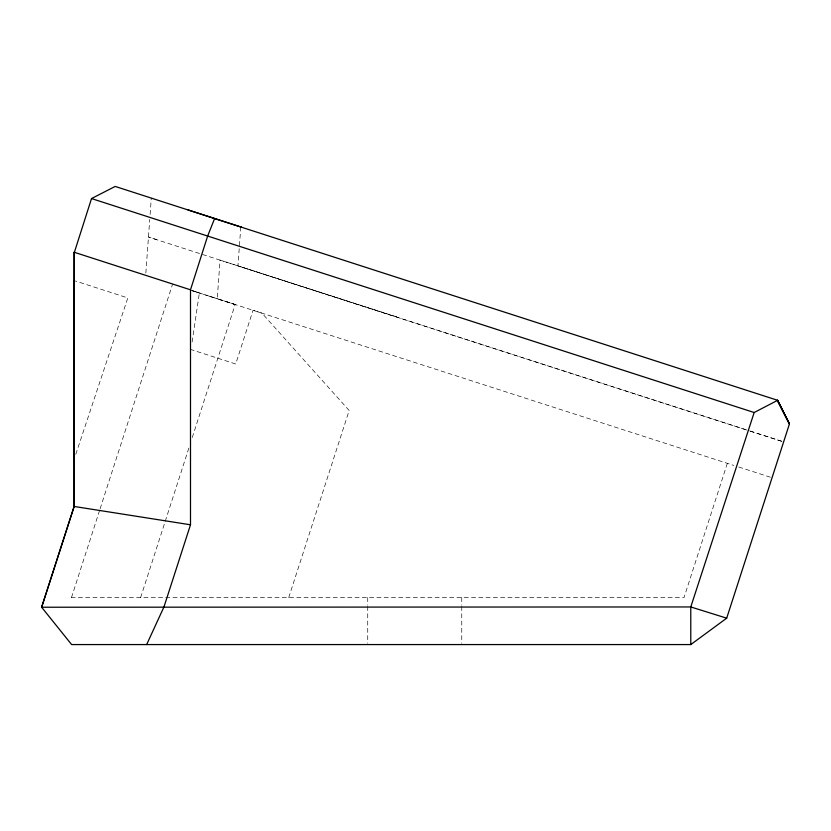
<?xml version="1.0" encoding="UTF-8"?>
<svg xmlns="http://www.w3.org/2000/svg" width="831" height="831" viewBox="0 0 831 831"><rect width="100%" height="100%" fill="white"/><g stroke="black" fill="none" stroke-linecap="round" stroke-linejoin="round"><path stroke-width="0.62" stroke-dasharray="4.16 3.12" d="M145.841 273.077L149.746 219.426M150.12 214.398L151.304 198.048M192.262 437.501L235.163 304.541L217.244 298.734L220.049 260.124L398.88 317.556M240.793 226.946L237.957 265.899L749.105 430.738M192.106 341.998L199.367 292.969L192.044 290.601M71.476 597.541L99.72 509.985M100.115 508.759L172.516 284.337M140.636 597.541L189.094 447.348M288.731 597.541L349.165 410.493L261.983 313.183L253.04 310.295L235.724 363.999L190.985 349.55M727.343 463.314L684.027 597.541L71.476 597.541M75.777 454.318L127.818 297.934L75.351 280.982M194.08 291.265L191.753 290.528L235.163 304.541M209.672 296.324L217.244 298.734M156.779 239.712L148.469 237.032L783.612 441.915M191.681 290.497L733.794 465.412M738.717 467.001L772.051 477.752M750.289 431.123L782.397 441.5M461.756 597.541L461.756 605.165M461.756 606.433L461.756 643.287M367.728 597.541L367.728 605.165M367.728 606.443L367.728 643.287"/><path stroke-width="1.25" d="M74.291 252.572L91.524 198.557L115.187 186.435L777.619 400.303L789.429 423.945L726.689 618.171L690.779 606.952L41.633 607.232L74.094 506.453L74.177 252.25L190.496 289.801L190.496 524.787L163.956 606.952L146.661 644.565M190.496 289.801L207.657 236.025L214.616 218.511L241.613 227.206L240.793 226.946M789.45 423.893L777.338 400.22L789.429 423.914L777.608 400.324L754.174 412.519L690.779 606.952L690.779 644.565L71.622 644.565L41.633 607.232L74.177 506.463L74.177 252.25M690.779 644.565L726.699 618.171M190.496 524.787L74.094 506.453M91.524 198.557L754.174 412.519M188.014 209.89L215.78 218.885M74.136 280.587L74.136 459.242"/></g></svg>
